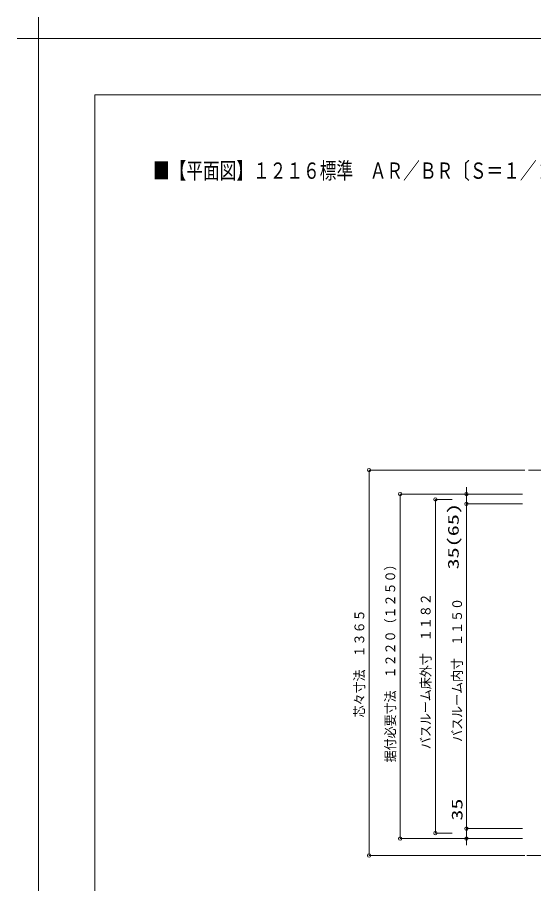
# Model space of a CAD drawing. Units: millimetres on the paper. Extents: x -305 to 305, y -152 to 152.
# Drawn here: x -304.8 to -213.3, y -1.2 to 152.3 of the extents above; entities that cross this region are included whole.
import ezdxf
from ezdxf.enums import TextEntityAlignment as Align

# ---------------------------------------------------------------- set-up
doc = ezdxf.new("R2010")
doc.units = ezdxf.units.MM
doc.linetypes.add('LONG_CHAIN', pattern=[21, 18, -1, 1, -1])
for name, color, linetype, lineweight in [('0-0_0', 7, 'Continuous', 9), ('0-1_VIEW0001', 7, 'Continuous', 9), ('0-2_1図面枠', 7, 'Continuous', 9), ('0-3_図面枠', 3, 'Continuous', 9), ('0-4_DEFPOINTS', 7, 'Continuous', 9)]:
    doc.layers.add(name, color=color, linetype=linetype, lineweight=lineweight)
doc.styles.add('ＭＳ ゴシック', font='')
doc.styles.get('ＭＳ ゴシック').set_extended_font_data('MS Gothic')

# ---------------------------------------------------------------- blocks, each defined once
blk = doc.blocks.new('_ORIGIN')
at = {"layer": '0-0_0'}
blk.add_line((0, 0), (-1, 0), dxfattribs=at)
blk.add_circle((0, 0), 0.5, dxfattribs=at)
blk = doc.blocks.new('グループ-6')
at = {"layer": '0-2_1図面枠'}
for p, q in [((-4200, 2895), (-4200, 3045)), ((-4275, 2970), (-4125, 2970))]:
    blk.add_line(p, q, dxfattribs=at)

msp = doc.modelspace()

# ---------------------------------------------------------------- linework, layer by layer
at = {"layer": '0-0_0', "color": 4}
msp.add_line((-291.017, 134.963), (-291.017, -138.498), dxfattribs=at)
at = {"layer": '0-0_0'}
for p, q in [((-214.849, 72.092), (-242.433, 72.092)), ((-242.433, 4.442), (-242.433, 71.492)), ((-225.183, 68.442), (-225.183, 69.042)), ((-215.224, 67.842), (-236.932, 67.842)), ((-234.394, 67.842), (-225.183, 67.842)), ((-225.183, 66.092), (-225.183, 67.842)), ((-236.932, 67.242), (-236.932, 7.442)), ((-227.724, 66.892), (-230.683, 66.892)), ((-230.683, 8.392), (-230.683, 66.292)), ((-225.183, 66.092), (-225.183, 54.273)), ((-215.224, 66.092), (-225.183, 66.092)), ((-225.183, 65.492), (-225.183, 64.892)), ((-225.183, 9.192), (-225.183, 65.492)), ((-225.182, 8.592), (-225.182, 14.03)), ((-225.182, 9.192), (-225.182, 9.792)), ((-227.724, 7.792), (-230.683, 7.792)), ((-215.224, 8.592), (-225.183, 8.592)), ((-225.182, 6.842), (-225.182, 8.592)), ((-215.224, 6.842), (-236.932, 6.842)), ((-234.394, 6.842), (-225.181, 6.842)), ((-225.182, 6.242), (-225.182, 5.642)), ((-214.849, 3.842), (-242.433, 3.842))]:
    msp.add_line(p, q, dxfattribs=at)
at = {"layer": '0-1_VIEW0001', "linetype": 'LONG_CHAIN'}
for p, q in [((-214.195, 72.092), (-113.684, 72.092)), ((-214.498, 3.842), (-163.734, 3.842))]:
    msp.add_line(p, q, dxfattribs=at)
at = {"layer": '0-3_図面枠'}
msp.add_lwpolyline([(-291.017, -138.498), (108.983, -138.498), (108.983, 138.502), (-291.017, 138.502)], close=True, dxfattribs=at)
at = {"layer": '0-4_DEFPOINTS'}
for p in [(118.983, 148.502), (-301.017, -148.498)]:
    msp.add_line(p, (-301.017, 148.502), dxfattribs=at)

# ---------------------------------------------------------------- block references
at = {"layer": '0-0_0', "xscale": 0.6, "yscale": 0.6}
for p, rotation in [((-242.433, 72.092), 90), ((-236.932, 67.842), 90), ((-225.183, 67.842), 270), ((-230.683, 66.892), 90), ((-225.183, 66.092), 90), ((-225.183, 66.092), 90), ((-230.683, 7.792), 270), ((-225.183, 8.592), 270), ((-225.182, 8.592), 270), ((-236.932, 6.842), 270), ((-225.182, 6.842), 90), ((-242.433, 3.842), 270)]:
    msp.add_blockref('_ORIGIN', p, dxfattribs=dict(at, rotation=rotation))
at = {"layer": '0-2_1図面枠', "xscale": 0.05, "yscale": 0.05}
msp.add_blockref('グループ-6', (-91.017, 0.002), dxfattribs=at)
msp.add_blockref('グループ-6', (-91.017, 0.002), dxfattribs=at)

# ---------------------------------------------------------------- texts
at = {"layer": '0-0_0', "style": 'ＭＳ ゴシック', "width": 0.75}
msp.add_text('■【平面図】１２１６標準\u3000ＡＲ／ＢＲ〔Ｓ＝１／２０〕', height=2.889, dxfattribs=at).set_placement((-280.735, 122.792), align=Align.BOTTOM_LEFT)
at = {"layer": '0-0_0', "style": 'ＭＳ ゴシック'}
for s, height, width, p in [('35(65)', 1.921, 1.5, (-225.979, 54.487)), ('据付必要寸法\u3000１２２０（１２５０）', 1.73, 0.9, (-237.294, 20.329)), ('バスルーム床外寸\u3000１１８２', 1.73, 0.9, (-231.025, 22.667)), ('バスルーム内寸\u3000１１５０', 1.73, 0.9, (-225.453, 23.955)), ('芯々寸法\u3000１３６５', 1.73, 0.9, (-242.775, 28.293)), ('35', 1.921, 1.5, (-225.312, 10.006))]:
    msp.add_text(s, height=height, rotation=90, dxfattribs=dict(at, width=width)).set_placement(p, align=Align.BOTTOM_LEFT)

doc.saveas('drawing.dxf')
